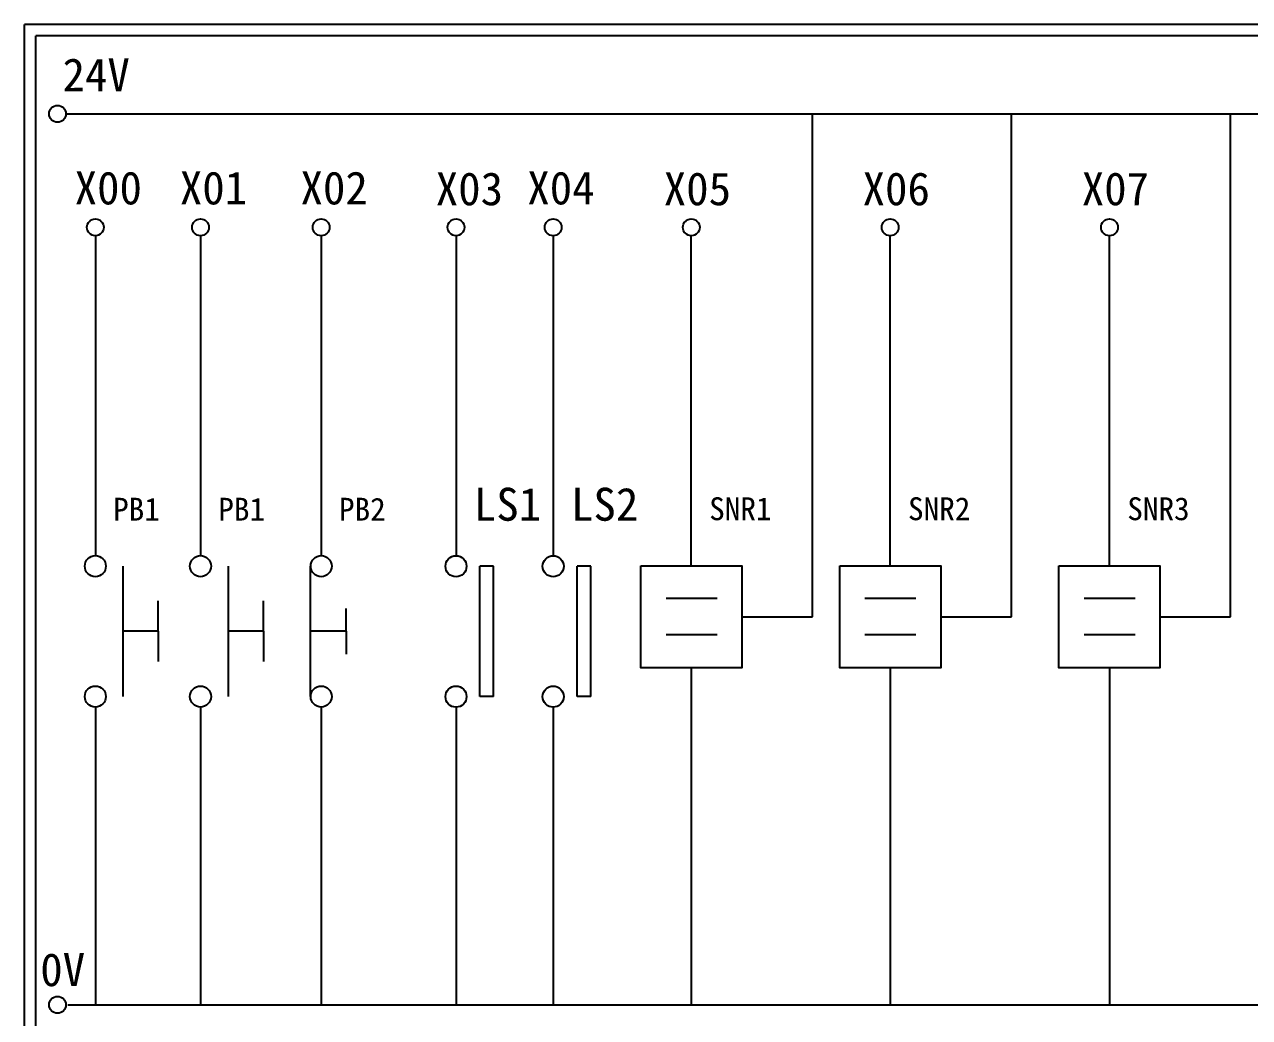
# Model space of a CAD drawing. Extents: x 325 to 612, y 3 to 207.
# Drawn here: x 325.3 to 459, y 98.6 to 207 of the extents above; entities that cross this region are included whole.
import ezdxf

# ---------------------------------------------------------------- set-up
doc = ezdxf.new("R2010")
doc.units = 0
doc.layers.get('0').update_dxf_attribs({"linetype": 'CONTINUOUS'})
doc.layers.add('圖框層', color=7, linetype='CONTINUOUS')
doc.layers.add('標尺寸層', color=3, linetype='CONTINUOUS')
doc.styles.add('STSL', font='KAIU.TTF')

msp = doc.modelspace()

# ---------------------------------------------------------------- linework, layer by layer
for p, q in [((411.32, 142.31), (411.32, 197.22)), ((433.02, 142.31), (433.02, 197.22)), ((456.94, 142.31), (456.94, 197.22)), ((398.09, 147.89), (398.09, 183.91)), ((419.79, 147.89), (419.79, 183.91)), ((443.72, 147.89), (443.72, 183.91)), ((376.52, 147.83), (375.01, 147.83)), ((387.12, 147.83), (385.62, 147.83)), ((339.92, 140.73), (339.92, 144.04)), ((351.4, 140.73), (351.4, 144.04)), ((360.41, 140.73), (360.41, 143.23)), ((403.61, 142.31), (411.32, 142.31)), ((425.31, 142.31), (433.02, 142.31)), ((449.23, 142.31), (456.94, 142.31)), ((339.92, 140.73), (339.92, 137.42)), ((351.4, 140.73), (351.4, 137.42)), ((360.41, 140.73), (360.41, 138.23)), ((398.09, 136.73), (398.09, 99.96)), ((419.79, 136.73), (419.79, 99.96)), ((443.72, 136.73), (443.72, 99.96)), ((376.52, 133.6), (375.01, 133.6)), ((387.12, 133.6), (385.62, 133.6))]:
    msp.add_line(p, q)
for points in [[(392.58, 147.89), (403.61, 147.89), (403.61, 136.73), (392.58, 136.73)], [(414.28, 147.89), (425.31, 147.89), (425.31, 136.73), (414.28, 136.73)], [(438.2, 147.89), (449.23, 147.89), (449.23, 136.73), (438.2, 136.73)]]:
    msp.add_lwpolyline(points, close=True)
at = {"layer": '圖框層', "color": 7}
for p, q in [((612.32, 206.97), (325.32, 206.97)), ((325.32, 3), (325.32, 206.97)), ((611.07, 205.72), (326.57, 205.72)), ((326.57, 4.25), (326.57, 205.72))]:
    msp.add_line(p, q, dxfattribs=at)
at = {"layer": '標尺寸層', "color": 7}
for p, q in [((329.84, 197.22), (607.44, 197.22)), ((333.05, 183.91), (333.05, 148.99)), ((344.53, 183.91), (344.53, 148.99)), ((357.7, 183.91), (357.7, 148.99)), ((372.41, 183.91), (372.41, 148.99)), ((383.01, 183.91), (383.01, 148.99)), ((336.05, 147.84), (336.05, 133.61)), ((347.53, 147.84), (347.53, 133.61)), ((356.54, 133.61), (356.54, 147.84)), ((375.01, 133.6), (375.01, 147.83)), ((376.52, 133.6), (376.52, 147.83)), ((385.62, 133.6), (385.62, 147.83)), ((387.12, 133.6), (387.12, 147.83)), ((395.33, 144.34), (400.9, 144.34)), ((417.03, 144.34), (422.6, 144.34)), ((440.96, 144.34), (446.52, 144.34)), ((339.92, 140.73), (336.05, 140.73)), ((351.4, 140.73), (347.53, 140.73)), ((360.41, 140.73), (356.54, 140.73)), ((395.33, 140.37), (400.9, 140.37)), ((417.03, 140.37), (422.6, 140.37)), ((440.96, 140.37), (446.52, 140.37)), ((333.05, 132.46), (333.05, 99.96)), ((344.53, 132.46), (344.53, 99.96)), ((357.7, 132.46), (357.7, 99.96)), ((372.41, 132.45), (372.41, 99.96)), ((383.01, 132.46), (383.01, 99.96)), ((383.01, 132.45), (383.01, 99.96)), ((330.05, 99.96), (607.92, 99.96))]:
    msp.add_line(p, q, dxfattribs=at)
for centre, radius in [((328.92, 197.22), 0.92), ((333.05, 184.83), 0.92), ((344.53, 184.83), 0.92), ((357.7, 184.83), 0.92), ((357.7, 184.83), 0.92), ((372.41, 184.83), 0.92), ((383.01, 184.83), 0.92), ((398.09, 184.83), 0.92), ((419.79, 184.83), 0.92), ((443.72, 184.83), 0.92), ((333.05, 147.84), 1.15), ((344.53, 147.84), 1.15), ((357.7, 147.84), 1.15), ((372.41, 147.83), 1.15), ((383.01, 147.83), 1.15), ((333.05, 133.61), 1.15), ((344.53, 133.61), 1.15), ((357.7, 133.61), 1.15), ((372.41, 133.6), 1.15), ((383.01, 133.6), 1.15), ((328.92, 99.96), 0.92)]:
    msp.add_circle(centre, radius, dxfattribs=at)

# ---------------------------------------------------------------- texts
at = {"layer": '圖框層', "color": 4, "style": 'STSL'}
for s, height, p in [('24V', 3.6, (329.47, 199.68)), ('X00', 3.6, (330.79, 187.33)), ('X01', 3.6, (342.27, 187.33)), ('X02', 3.6, (355.44, 187.33)), ('X03', 3.6, (370.2, 187.24)), ('X04', 3.6, (380.19, 187.33)), ('X05', 3.6, (395.08, 187.24)), ('X06', 3.6, (416.78, 187.24)), ('X07', 3.6, (440.7, 187.24)), ('LS1', 3.6, (374.36, 152.8)), ('LS2', 3.6, (384.96, 152.8)), ('PB1', 2.5, (334.99, 152.81)), ('PB1', 2.5, (346.47, 152.81)), ('PB2', 2.5, (359.64, 152.81)), ('SNR1', 2.5, (400.04, 152.86)), ('SNR2', 2.5, (421.74, 152.86)), ('SNR3', 2.5, (445.67, 152.86)), ('0V', 3.6, (327.04, 102))]:
    msp.add_text(s, height=height, dxfattribs=at).set_placement(p)

doc.saveas('drawing.dxf')
